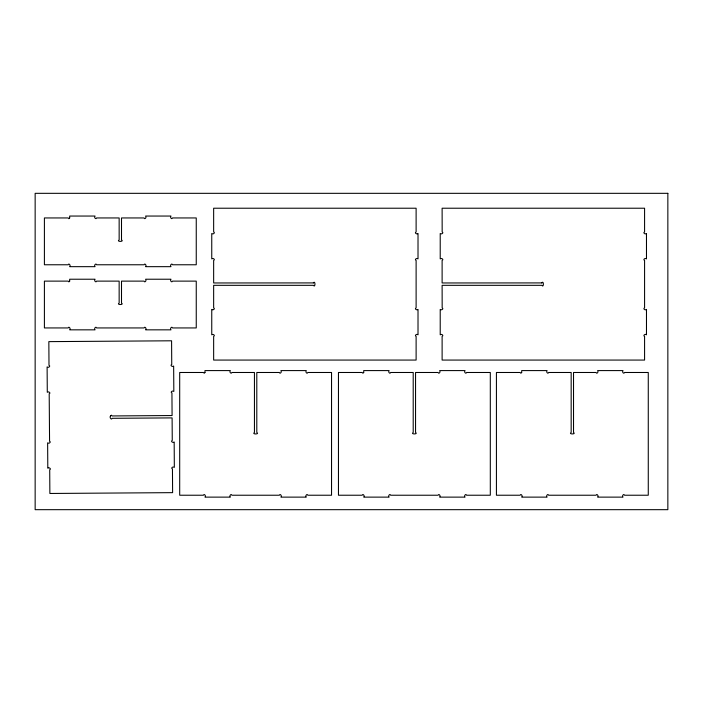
<?xml version="1.0" encoding="UTF-8"?>
<svg xmlns="http://www.w3.org/2000/svg" width="703" height="703" viewBox="0 0 703 703"><rect width="100%" height="100%" fill="white"/><g stroke="black" fill="none" stroke-linecap="round" stroke-linejoin="round"><path stroke-width="1.05" d="M110.643 415.904C108.956 417.02 111.54 420.543 112.172 418.303L172.103 417.898L172.261 440.473C170.205 441.045 173 443.338 174.168 441.976L174.335 467.363C172.912 466.151 170.495 468.286 172.446 468.892L172.613 492.645L49.869 493.471L49.711 469.727C51.697 469.252 49.043 466.766 47.804 468.216L47.628 442.837C49.148 444.234 51.407 441.633 49.57 441.308L49.192 393.803C51.152 393.276 48.683 390.93 47.286 392.292L47.11 366.913C48.604 368.407 50.897 365.692 48.999 365.384L48.841 341.632L171.585 340.797L171.743 364.549C169.713 365.068 172.349 367.37 173.65 366.052L173.826 391.439C172.463 390.077 169.968 392.45 171.936 392.968L172.086 415.543L112.164 415.948L111.425 415.192L110.652 415.851M69.676 217.948L68.885 218.712L68.156 217.948L44.403 217.948L44.403 264.767L68.156 264.767C68.639 262.755 71.126 265.435 69.676 266.665L95.063 266.665C93.604 265.435 96.1 262.755 96.575 264.767L144.08 264.767C144.563 262.755 147.05 265.435 145.6 266.665L170.987 266.665C169.528 265.435 172.024 262.755 172.499 264.767L196.251 264.767L196.251 217.948L172.499 217.948C171.989 219.951 169.599 217.297 170.987 216.049L145.6 216.049C147.032 217.649 144.326 219.811 144.08 217.948L121.505 217.948L121.505 239.837C124.756 241.92 115.898 241.946 119.15 239.837L119.15 217.948L96.575 217.948C96.381 219.775 93.561 217.702 95.063 216.049L69.676 216.049L69.676 217.948M69.676 281.121L68.885 281.877L68.156 281.121L44.403 281.121L44.403 327.941L68.156 327.941C68.639 325.928 71.126 328.609 69.676 329.839L95.063 329.839C93.604 328.609 96.1 325.928 96.575 327.941L144.08 327.941C144.563 325.928 147.05 328.609 145.6 329.839L170.987 329.839C169.528 328.609 172.024 325.928 172.499 327.941L196.251 327.941L196.251 281.121L172.499 281.121C171.998 283.116 169.59 280.471 170.987 279.223L145.6 279.223C146.962 280.594 144.493 283.098 144.08 281.121L121.505 281.121L121.505 303.011C124.695 305.04 115.969 305.058 119.15 303.011L119.15 281.121L96.575 281.121C96.065 283.124 93.675 280.462 95.063 279.223L69.676 279.223L69.676 281.121M204.968 372.485L204.239 373.24L203.448 372.485L179.696 372.485L179.696 495.228L203.448 495.228C203.932 493.216 206.418 495.896 204.968 497.126L230.356 497.126C228.897 495.896 231.392 493.216 231.867 495.228L279.372 495.228C279.856 493.216 282.342 495.896 280.892 497.126L306.28 497.126C304.821 495.896 307.316 493.216 307.791 495.228L331.544 495.228L331.544 372.485L307.791 372.485C307.246 374.4 305.067 372.124 306.28 370.586L280.892 370.586C282.246 372.168 279.768 374.339 279.372 372.485L256.797 372.485L256.797 432.415C260.066 434.463 251.235 434.498 254.442 432.415L254.442 372.485L231.867 372.485C231.489 374.33 228.897 372.115 230.356 370.586L204.968 370.586L204.968 372.485M313.362 282.914L213.65 282.966L213.65 260.391C215.619 259.794 213.079 257.57 211.752 258.88L211.752 233.493C213.378 234.987 215.496 232.192 213.65 231.972L213.65 208.22L416.114 208.22L416.114 231.972C414.058 232.535 416.835 234.846 418.013 233.493L418.013 258.88C416.615 257.553 414.146 259.873 416.114 260.391L416.114 307.896C414.076 308.45 416.817 310.788 418.013 309.417L418.013 334.804C416.721 333.327 414.137 335.876 416.114 336.315L416.114 360.068L213.65 360.068L213.65 336.315C215.619 335.726 213.088 333.503 211.752 334.804L211.752 309.417C212.93 310.752 215.707 308.476 213.65 307.896L213.65 285.321L313.362 285.321C315.48 288.476 315.489 279.759 313.362 282.914M363.723 372.485L362.941 373.24L362.203 372.485L338.459 372.485L338.459 495.228L362.203 495.228C362.686 493.216 365.173 495.896 363.723 497.126L389.111 497.126C387.661 495.896 390.147 493.216 390.631 495.228L438.127 495.228C438.61 493.216 441.097 495.896 439.647 497.126L465.035 497.126C463.585 495.896 466.071 493.216 466.555 495.228L490.307 495.228L490.307 372.485L466.555 372.485C466.151 374.356 463.593 372.098 465.035 370.586L439.647 370.586C440.939 371.992 438.628 374.444 438.127 372.485L415.552 372.485L415.552 432.415C418.742 434.436 410.016 434.463 413.206 432.415L413.206 372.485L390.631 372.485C390.165 374.418 387.74 372.028 389.111 370.586L363.723 370.586L363.723 372.485M521.688 372.485L520.905 373.24L520.167 372.485L496.423 372.485L496.423 495.228L520.167 495.228C520.651 493.216 523.146 495.896 521.688 497.126L547.075 497.126C545.625 495.896 548.112 493.216 548.595 495.228L596.091 495.228C596.575 493.216 599.07 495.896 597.612 497.126L622.999 497.126C621.549 495.896 624.036 493.216 624.519 495.228L648.271 495.228L648.271 372.485L624.519 372.485C624.106 374.348 621.654 372.186 622.999 370.586L597.612 370.586C598.93 372.019 596.575 374.418 596.091 372.485L573.525 372.485L573.525 432.415C576.706 434.445 567.98 434.454 571.17 432.415L571.17 372.485L548.595 372.485C548.085 374.444 545.783 371.984 547.075 370.586L521.688 370.586L521.688 372.485M541.828 282.914L442.117 282.966L442.117 260.391C444.068 259.802 441.695 257.649 440.219 258.88L440.219 233.493C441.528 234.855 444.076 232.473 442.169 231.972L442.117 208.22L644.581 208.22L644.581 231.972C642.524 232.526 645.301 234.855 646.479 233.493L646.479 258.88C645.073 257.544 642.612 259.882 644.581 260.391L644.581 307.896C642.533 308.441 645.284 310.796 646.479 309.417L646.479 334.804C645.187 333.327 642.595 335.867 644.581 336.315L644.581 360.068L442.117 360.068L442.117 336.315C444.068 335.797 441.598 333.415 440.219 334.804L440.219 309.417C441.335 310.7 444.147 308.573 442.169 307.896L442.117 285.321L541.828 285.321C544.043 288.45 543.762 279.706 541.828 282.914M667.85 193.325L35.15 193.325L35.15 509.675L667.85 509.675L667.85 193.325"/></g></svg>
